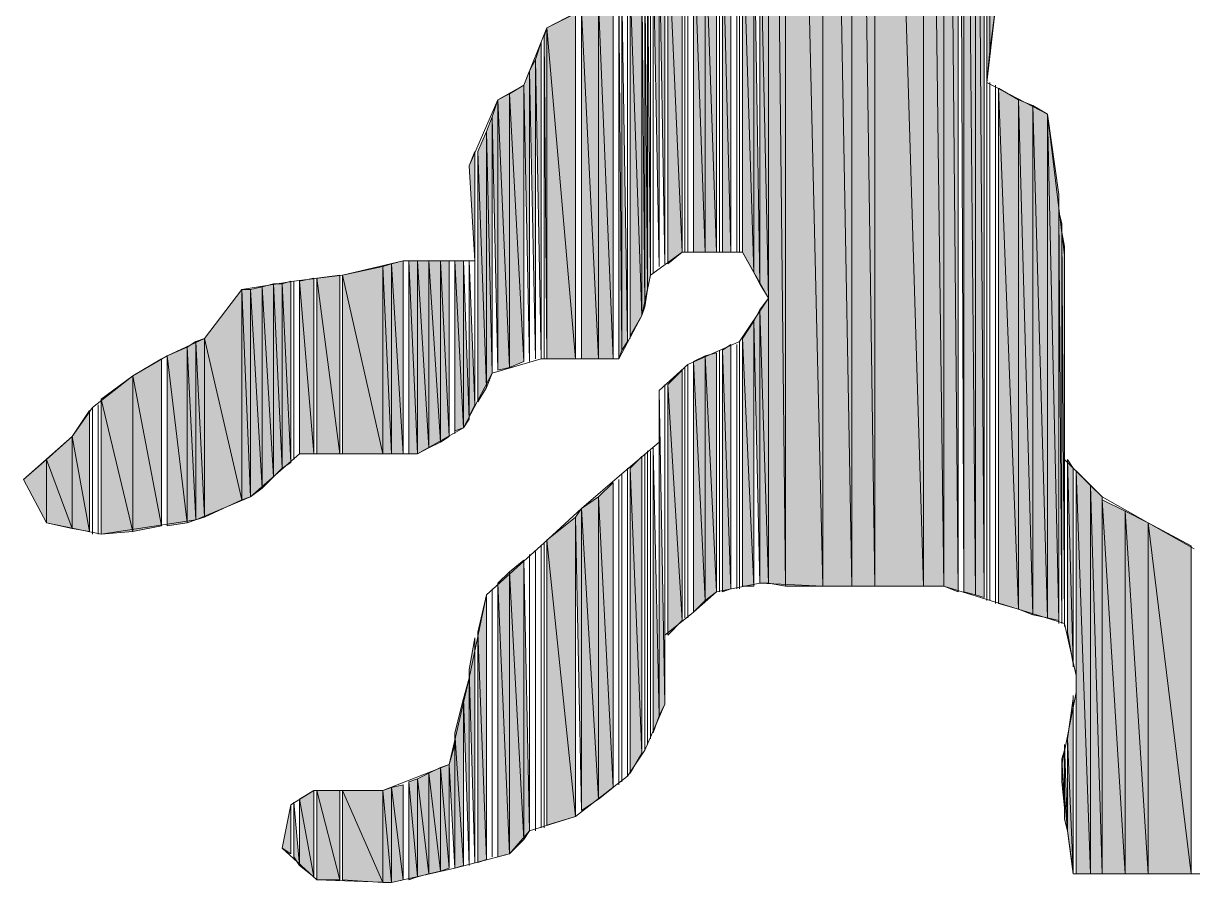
# Model space of a CAD drawing. Header units: millimetres. Extents: x -30643 to 86172, y -19411 to 63186.
# Drawn here: x 83008.6 to 83294.7, y 609 to 819 of the extents above; entities that cross this region are included whole.
import ezdxf

# ---------------------------------------------------------------- set-up
doc = ezdxf.new("R2010")
doc.units = ezdxf.units.MM

msp = doc.modelspace()

# ---------------------------------------------------------------- hatches: boundary and pattern name
h = msp.add_hatch(color=0)
h.dxf.hatch_style = 2
h.paths.add_polyline_path([(83204.24, 681.48), (83204.24, 1072.73), (83195.1, 1070.61)])
h = msp.add_hatch(color=0)
h.dxf.hatch_style = 2
h.paths.add_polyline_path([(83211.28, 681.48), (83211.28, 1073.43), (83204.24, 1072.73)])
h = msp.add_hatch(color=0)
h.dxf.hatch_style = 2
h.paths.add_polyline_path([(83204.24, 681.48), (83211.28, 681.48), (83204.24, 1072.73)])
h = msp.add_hatch(color=0)
h.dxf.hatch_style = 2
h.paths.add_polyline_path([(83211.28, 681.48), (83216.91, 681.48), (83211.28, 1073.43)])
h = msp.add_hatch(color=0)
h.dxf.hatch_style = 2
h.paths.add_polyline_path([(83216.91, 681.48), (83216.91, 1072.02), (83211.28, 1073.43)])
h = msp.add_hatch(color=0)
h.dxf.hatch_style = 2
h.paths.add_polyline_path([(83195.1, 681.48), (83195.1, 1070.61), (83190.87, 1069.21)])
h = msp.add_hatch(color=0)
h.dxf.hatch_style = 2
h.paths.add_polyline_path([(83195.1, 681.48), (83204.24, 681.48), (83195.1, 1070.61)])
h = msp.add_hatch(color=0)
h.dxf.hatch_style = 2
h.paths.add_polyline_path([(83216.91, 681.48), (83228.87, 681.48), (83216.91, 1072.02)])
h = msp.add_hatch(color=0)
h.dxf.hatch_style = 2
h.paths.add_polyline_path([(83228.87, 681.48), (83228.87, 1067.8), (83216.91, 1072.02)])
h = msp.add_hatch(color=0)
h.dxf.hatch_style = 2
h.paths.add_polyline_path([(83190.87, 682.18), (83195.1, 681.48), (83190.87, 1069.21)])
h = msp.add_hatch(color=0)
h.dxf.hatch_style = 2
h.paths.add_polyline_path([(83228.87, 681.48), (83233.8, 681.48), (83228.87, 1067.8)])
h = msp.add_hatch(color=0)
h.dxf.hatch_style = 2
h.paths.add_polyline_path([(83233.8, 681.48), (83233.8, 1062.87), (83228.87, 1067.8)])
h = msp.add_hatch(color=0)
h.dxf.hatch_style = 2
h.paths.add_polyline_path([(83233.8, 681.48), (83237.32, 680.07), (83233.8, 1062.17)])
h = msp.add_hatch(color=0)
h.dxf.hatch_style = 2
h.paths.add_polyline_path([(83237.32, 680.07), (83237.32, 1055.84), (83233.8, 1062.17)])
h = msp.add_hatch(color=0)
h.dxf.hatch_style = 2
h.paths.add_polyline_path([(83238.73, 680.07), (83238.73, 1008.69), (83237.32, 1034.73)])
h = msp.add_hatch(color=0)
h.dxf.hatch_style = 2
h.paths.add_polyline_path([(83238.73, 680.07), (83241.54, 679.37), (83238.73, 998.84)])
h = msp.add_hatch(color=0)
h.dxf.hatch_style = 2
h.paths.add_polyline_path([(83241.54, 679.37), (83241.54, 988.28), (83238.73, 998.84)])
h = msp.add_hatch(color=0)
h.dxf.hatch_style = 2
h.paths.add_polyline_path([(83241.54, 679.37), (83243.65, 678.67), (83241.54, 988.28)])
h = msp.add_hatch(color=0)
h.dxf.hatch_style = 2
h.paths.add_polyline_path([(83243.65, 678.67), (83243.65, 980.54), (83241.54, 988.28)])
h = msp.add_hatch(color=0)
h.dxf.hatch_style = 2
h.paths.add_polyline_path([(83244.35, 804.62), (83245.06, 812.36), (83244.35, 979.84)])
h = msp.add_hatch(color=0)
h.dxf.hatch_style = 2
h.paths.add_polyline_path([(83245.06, 812.36), (83246.47, 822.92), (83245.06, 906.66)])
h = msp.add_hatch(color=0)
h.dxf.hatch_style = 2
h.paths.add_polyline_path([(83190.87, 751.85), (83190.87, 850.36), (83188.76, 848.96)])
h = msp.add_hatch(color=0)
h.dxf.hatch_style = 2
h.paths.add_polyline_path([(83187.36, 758.18), (83187.36, 848.25), (83184.54, 846.14)])
h = msp.add_hatch(color=0)
h.dxf.hatch_style = 2
h.paths.add_polyline_path([(83187.36, 758.18), (83188.76, 755.37), (83187.36, 848.25)])
h = msp.add_hatch(color=0)
h.dxf.hatch_style = 2
h.paths.add_polyline_path([(83188.76, 755.37), (83190.87, 751.85), (83188.76, 848.96)])
h = msp.add_hatch(color=0)
h.dxf.hatch_style = 2
h.paths.add_polyline_path([(83181.73, 763.11), (83181.73, 844.73), (83179.62, 842.62)])
h = msp.add_hatch(color=0)
h.dxf.hatch_style = 2
h.paths.add_polyline_path([(83184.54, 763.11), (83187.36, 758.18), (83184.54, 846.14)])
h = msp.add_hatch(color=0)
h.dxf.hatch_style = 2
h.paths.add_polyline_path([(83165.54, 760.29), (83165.54, 842.62), (83164.14, 840.51)])
h = msp.add_hatch(color=0)
h.dxf.hatch_style = 2
h.paths.add_polyline_path([(83166.25, 760.29), (83169.76, 763.11), (83166.25, 842.62)])
h = msp.add_hatch(color=0)
h.dxf.hatch_style = 2
h.paths.add_polyline_path([(83169.76, 763.11), (83169.76, 842.62), (83166.25, 842.62)])
h = msp.add_hatch(color=0)
h.dxf.hatch_style = 2
h.paths.add_polyline_path([(83172.58, 763.11), (83175.39, 763.11), (83172.58, 842.62)])
h = msp.add_hatch(color=0)
h.dxf.hatch_style = 2
h.paths.add_polyline_path([(83175.39, 763.11), (83175.39, 842.62), (83172.58, 842.62)])
h = msp.add_hatch(color=0)
h.dxf.hatch_style = 2
h.paths.add_polyline_path([(83175.39, 763.11), (83178.21, 763.11), (83175.39, 842.62)])
h = msp.add_hatch(color=0)
h.dxf.hatch_style = 2
h.paths.add_polyline_path([(83178.21, 763.11), (83178.21, 842.62), (83175.39, 842.62)])
h = msp.add_hatch(color=0)
h.dxf.hatch_style = 2
h.paths.add_polyline_path([(83179.62, 763.11), (83181.73, 763.11), (83179.62, 842.62)])
h = msp.add_hatch(color=0)
h.dxf.hatch_style = 2
h.paths.add_polyline_path([(83164.14, 759.59), (83164.14, 840.51), (83162.73, 836.99)])
h = msp.add_hatch(color=0)
h.dxf.hatch_style = 2
h.paths.add_polyline_path([(83159.91, 747.63), (83159.91, 833.47), (83157.1, 828.55)])
h = msp.add_hatch(color=0)
h.dxf.hatch_style = 2
h.paths.add_polyline_path([(83159.91, 747.63), (83160.62, 749.74), (83159.91, 833.47)])
h = msp.add_hatch(color=0)
h.dxf.hatch_style = 2
h.paths.add_polyline_path([(83160.62, 749.74), (83161.32, 753.96), (83160.62, 834.18)])
h = msp.add_hatch(color=0)
h.dxf.hatch_style = 2
h.paths.add_polyline_path([(83161.32, 753.96), (83162.02, 757.48), (83161.32, 834.88)])
h = msp.add_hatch(color=0)
h.dxf.hatch_style = 2
h.paths.add_polyline_path([(83154.99, 739.18), (83156.39, 741.29), (83154.99, 827.14)])
h = msp.add_hatch(color=0)
h.dxf.hatch_style = 2
h.paths.add_polyline_path([(83157.1, 742.7), (83159.91, 747.63), (83157.1, 828.55)])
h = msp.add_hatch(color=0)
h.dxf.hatch_style = 2
h.paths.add_polyline_path([(83149.36, 737.07), (83149.36, 824.33), (83145.14, 822.22)])
h = msp.add_hatch(color=0)
h.dxf.hatch_style = 2
h.paths.add_polyline_path([(83152.88, 737.07), (83152.88, 826.44), (83149.36, 824.33)])
h = msp.add_hatch(color=0)
h.dxf.hatch_style = 2
h.paths.add_polyline_path([(83149.36, 737.07), (83152.88, 737.07), (83149.36, 824.33)])
h = msp.add_hatch(color=0)
h.dxf.hatch_style = 2
h.paths.add_polyline_path([(83154.28, 737.07), (83154.99, 739.18), (83154.28, 826.44)])
h = msp.add_hatch(color=0)
h.dxf.hatch_style = 2
h.paths.add_polyline_path([(83143.73, 737.07), (83143.73, 821.51), (83136.69, 817.99)])
h = msp.add_hatch(color=0)
h.dxf.hatch_style = 2
h.paths.add_polyline_path([(83145.14, 737.07), (83149.36, 737.07), (83145.14, 822.22)])
h = msp.add_hatch(color=0)
h.dxf.hatch_style = 2
h.paths.add_polyline_path([(83136.69, 737.07), (83136.69, 817.99), (83135.99, 815.88)])
h = msp.add_hatch(color=0)
h.dxf.hatch_style = 2
h.paths.add_polyline_path([(83136.69, 737.07), (83143.73, 737.07), (83136.69, 817.99)])
h = msp.add_hatch(color=0)
h.dxf.hatch_style = 2
h.paths.add_polyline_path([(83135.28, 737.07), (83135.28, 814.48), (83133.88, 810.25)])
h = msp.add_hatch(color=0)
h.dxf.hatch_style = 2
h.paths.add_polyline_path([(83133.88, 737.07), (83133.88, 810.25), (83132.47, 807.44)])
h = msp.add_hatch(color=0)
h.dxf.hatch_style = 2
h.paths.add_polyline_path([(83132.47, 736.37), (83132.47, 807.44), (83131.06, 803.92)])
h = msp.add_hatch(color=0)
h.dxf.hatch_style = 2
h.paths.add_polyline_path([(83131.06, 736.37), (83131.06, 803.92), (83127.54, 801.81)])
h = msp.add_hatch(color=0)
h.dxf.hatch_style = 2
h.paths.add_polyline_path([(83127.54, 734.96), (83127.54, 801.81), (83124.73, 800.4)])
h = msp.add_hatch(color=0)
h.dxf.hatch_style = 2
h.paths.add_polyline_path([(83127.54, 734.96), (83131.06, 736.37), (83127.54, 801.81)])
h = msp.add_hatch(color=0)
h.dxf.hatch_style = 2
h.paths.add_polyline_path([(83247.17, 677.26), (83252.1, 675.85), (83247.17, 803.22)])
h = msp.add_hatch(color=0)
h.dxf.hatch_style = 2
h.paths.add_polyline_path([(83252.1, 675.85), (83252.1, 800.4), (83247.17, 803.22)])
h = msp.add_hatch(color=0)
h.dxf.hatch_style = 2
h.paths.add_polyline_path([(83124.73, 734.26), (83124.73, 800.4), (83123.32, 796.18)])
h = msp.add_hatch(color=0)
h.dxf.hatch_style = 2
h.paths.add_polyline_path([(83124.73, 734.26), (83127.54, 734.96), (83124.73, 800.4)])
h = msp.add_hatch(color=0)
h.dxf.hatch_style = 2
h.paths.add_polyline_path([(83252.1, 675.85), (83255.61, 674.44), (83252.1, 800.4)])
h = msp.add_hatch(color=0)
h.dxf.hatch_style = 2
h.paths.add_polyline_path([(83255.61, 674.44), (83255.61, 798.99), (83252.1, 800.4)])
h = msp.add_hatch(color=0)
h.dxf.hatch_style = 2
h.paths.add_polyline_path([(83255.61, 674.44), (83259.13, 673.74), (83255.61, 798.99)])
h = msp.add_hatch(color=0)
h.dxf.hatch_style = 2
h.paths.add_polyline_path([(83259.13, 673.74), (83259.13, 796.88), (83255.61, 798.99)])
h = msp.add_hatch(color=0)
h.dxf.hatch_style = 2
h.paths.add_polyline_path([(83123.32, 733.55), (83123.32, 796.18), (83121.91, 792.66)])
h = msp.add_hatch(color=0)
h.dxf.hatch_style = 2
h.paths.add_polyline_path([(83259.13, 673.74), (83261.95, 673.04), (83259.13, 796.88)])
h = msp.add_hatch(color=0)
h.dxf.hatch_style = 2
h.paths.add_polyline_path([(83261.95, 673.04), (83261.95, 777.18), (83259.13, 796.88)])
h = msp.add_hatch(color=0)
h.dxf.hatch_style = 2
h.paths.add_polyline_path([(83121.91, 730.03), (83121.91, 792.66), (83119.8, 787.74)])
h = msp.add_hatch(color=0)
h.dxf.hatch_style = 2
h.paths.add_polyline_path([(83121.91, 730.03), (83123.32, 733.55), (83121.91, 792.66)])
h = msp.add_hatch(color=0)
h.dxf.hatch_style = 2
h.paths.add_polyline_path([(83119.1, 761), (83119.1, 787.74), (83117.69, 784.22)])
h = msp.add_hatch(color=0)
h.dxf.hatch_style = 2
h.paths.add_polyline_path([(83119.8, 726.52), (83121.91, 730.03), (83119.8, 787.74)])
h = msp.add_hatch(color=0)
h.dxf.hatch_style = 2
h.paths.add_polyline_path([(83261.95, 672.33), (83261.95, 772.96), (83261.95, 777.18)])
h = msp.add_hatch(color=0)
h.dxf.hatch_style = 2
h.paths.add_polyline_path([(83262.65, 672.33), (83262.65, 770.14), (83261.95, 772.96)])
h = msp.add_hatch(color=0)
h.dxf.hatch_style = 2
h.paths.add_polyline_path([(83262.65, 672.33), (83262.65, 768.03), (83262.65, 770.14)])
h = msp.add_hatch(color=0)
h.dxf.hatch_style = 2
h.paths.add_polyline_path([(83263.35, 672.33), (83263.35, 764.51), (83262.65, 768.03)])
h = msp.add_hatch(color=0)
h.dxf.hatch_style = 2
h.paths.add_polyline_path([(83263.35, 671.63), (83263.35, 762.4), (83263.35, 764.51)])
h = msp.add_hatch(color=0)
h.dxf.hatch_style = 2
h.paths.add_polyline_path([(83101.51, 713.85), (83101.51, 761), (83098.69, 760.29)])
h = msp.add_hatch(color=0)
h.dxf.hatch_style = 2
h.paths.add_polyline_path([(83102.92, 713.85), (83105.03, 713.85), (83102.92, 761)])
h = msp.add_hatch(color=0)
h.dxf.hatch_style = 2
h.paths.add_polyline_path([(83105.03, 713.85), (83105.03, 761), (83102.92, 761)])
h = msp.add_hatch(color=0)
h.dxf.hatch_style = 2
h.paths.add_polyline_path([(83105.03, 713.85), (83107.84, 715.26), (83105.03, 761)])
h = msp.add_hatch(color=0)
h.dxf.hatch_style = 2
h.paths.add_polyline_path([(83107.84, 715.26), (83107.84, 761), (83105.03, 761)])
h = msp.add_hatch(color=0)
h.dxf.hatch_style = 2
h.paths.add_polyline_path([(83107.84, 715.26), (83110.66, 716.66), (83107.84, 761)])
h = msp.add_hatch(color=0)
h.dxf.hatch_style = 2
h.paths.add_polyline_path([(83110.66, 716.66), (83110.66, 761), (83107.84, 761)])
h = msp.add_hatch(color=0)
h.dxf.hatch_style = 2
h.paths.add_polyline_path([(83110.66, 716.66), (83112.77, 718.07), (83110.66, 761)])
h = msp.add_hatch(color=0)
h.dxf.hatch_style = 2
h.paths.add_polyline_path([(83112.77, 718.07), (83112.77, 761), (83110.66, 761)])
h = msp.add_hatch(color=0)
h.dxf.hatch_style = 2
h.paths.add_polyline_path([(83114.17, 719.48), (83116.28, 720.18), (83114.17, 761)])
h = msp.add_hatch(color=0)
h.dxf.hatch_style = 2
h.paths.add_polyline_path([(83116.28, 720.18), (83116.28, 761), (83114.17, 761)])
h = msp.add_hatch(color=0)
h.dxf.hatch_style = 2
h.paths.add_polyline_path([(83116.28, 720.18), (83117.69, 722.29), (83116.28, 761)])
h = msp.add_hatch(color=0)
h.dxf.hatch_style = 2
h.paths.add_polyline_path([(83117.69, 723), (83119.1, 725.81), (83117.69, 761)])
h = msp.add_hatch(color=0)
h.dxf.hatch_style = 2
h.paths.add_polyline_path([(83096.58, 713.85), (83096.58, 759.59), (83086.73, 757.48)])
h = msp.add_hatch(color=0)
h.dxf.hatch_style = 2
h.paths.add_polyline_path([(83098.69, 713.85), (83098.69, 760.29), (83096.58, 759.59)])
h = msp.add_hatch(color=0)
h.dxf.hatch_style = 2
h.paths.add_polyline_path([(83096.58, 713.85), (83098.69, 713.85), (83096.58, 759.59)])
h = msp.add_hatch(color=0)
h.dxf.hatch_style = 2
h.paths.add_polyline_path([(83098.69, 713.85), (83101.51, 713.85), (83098.69, 760.29)])
h = msp.add_hatch(color=0)
h.dxf.hatch_style = 2
h.paths.add_polyline_path([(83069.84, 708.22), (83069.84, 755.37), (83067.03, 754.66)])
h = msp.add_hatch(color=0)
h.dxf.hatch_style = 2
h.paths.add_polyline_path([(83069.84, 708.22), (83071.95, 710.33), (83069.84, 755.37)])
h = msp.add_hatch(color=0)
h.dxf.hatch_style = 2
h.paths.add_polyline_path([(83071.95, 710.33), (83071.95, 755.37), (83069.84, 755.37)])
h = msp.add_hatch(color=0)
h.dxf.hatch_style = 2
h.paths.add_polyline_path([(83074.06, 711.74), (83074.06, 756.07), (83071.95, 755.37)])
h = msp.add_hatch(color=0)
h.dxf.hatch_style = 2
h.paths.add_polyline_path([(83071.95, 710.33), (83074.06, 711.74), (83071.95, 755.37)])
h = msp.add_hatch(color=0)
h.dxf.hatch_style = 2
h.paths.add_polyline_path([(83079.69, 713.85), (83079.69, 756.77), (83076.18, 756.07)])
h = msp.add_hatch(color=0)
h.dxf.hatch_style = 2
h.paths.add_polyline_path([(83076.18, 713.85), (83079.69, 713.85), (83076.18, 756.07)])
h = msp.add_hatch(color=0)
h.dxf.hatch_style = 2
h.paths.add_polyline_path([(83086.03, 713.85), (83086.03, 757.48), (83080.4, 756.77)])
h = msp.add_hatch(color=0)
h.dxf.hatch_style = 2
h.paths.add_polyline_path([(83080.4, 713.85), (83086.03, 713.85), (83080.4, 756.77)])
h = msp.add_hatch(color=0)
h.dxf.hatch_style = 2
h.paths.add_polyline_path([(83086.73, 713.85), (83096.58, 713.85), (83086.73, 757.48)])
h = msp.add_hatch(color=0)
h.dxf.hatch_style = 2
h.paths.add_polyline_path([(83062.1, 702.59), (83062.1, 753.96), (83052.95, 742)])
h = msp.add_hatch(color=0)
h.dxf.hatch_style = 2
h.paths.add_polyline_path([(83062.1, 702.59), (83064.21, 703.29), (83062.1, 753.96)])
h = msp.add_hatch(color=0)
h.dxf.hatch_style = 2
h.paths.add_polyline_path([(83064.21, 703.29), (83064.21, 753.96), (83062.1, 753.96)])
h = msp.add_hatch(color=0)
h.dxf.hatch_style = 2
h.paths.add_polyline_path([(83067.03, 705.4), (83067.03, 754.66), (83064.21, 753.96)])
h = msp.add_hatch(color=0)
h.dxf.hatch_style = 2
h.paths.add_polyline_path([(83064.21, 703.29), (83067.03, 705.4), (83064.21, 753.96)])
h = msp.add_hatch(color=0)
h.dxf.hatch_style = 2
h.paths.add_polyline_path([(83067.03, 705.4), (83069.84, 708.22), (83067.03, 754.66)])
h = msp.add_hatch(color=0)
h.dxf.hatch_style = 2
h.paths.add_polyline_path([(83190.87, 682.18), (83190.87, 751.85), (83188.76, 749.03)])
h = msp.add_hatch(color=0)
h.dxf.hatch_style = 2
h.paths.add_polyline_path([(83188.76, 682.18), (83188.76, 749.03), (83187.36, 746.22)])
h = msp.add_hatch(color=0)
h.dxf.hatch_style = 2
h.paths.add_polyline_path([(83188.76, 682.18), (83190.87, 682.18), (83188.76, 749.03)])
h = msp.add_hatch(color=0)
h.dxf.hatch_style = 2
h.paths.add_polyline_path([(83187.36, 681.48), (83187.36, 746.22), (83184.54, 742)])
h = msp.add_hatch(color=0)
h.dxf.hatch_style = 2
h.paths.add_polyline_path([(83050.84, 697.66), (83050.84, 741.29), (83048.73, 739.88)])
h = msp.add_hatch(color=0)
h.dxf.hatch_style = 2
h.paths.add_polyline_path([(83052.95, 698.37), (83052.95, 742), (83050.84, 741.29)])
h = msp.add_hatch(color=0)
h.dxf.hatch_style = 2
h.paths.add_polyline_path([(83050.84, 697.66), (83052.95, 698.37), (83050.84, 741.29)])
h = msp.add_hatch(color=0)
h.dxf.hatch_style = 2
h.paths.add_polyline_path([(83052.95, 698.37), (83062.1, 702.59), (83052.95, 742)])
h = msp.add_hatch(color=0)
h.dxf.hatch_style = 2
h.paths.add_polyline_path([(83184.54, 681.48), (83187.36, 681.48), (83184.54, 742)])
h = msp.add_hatch(color=0)
h.dxf.hatch_style = 2
h.paths.add_polyline_path([(83048.73, 696.96), (83048.73, 739.88), (83043.81, 737.77)])
h = msp.add_hatch(color=0)
h.dxf.hatch_style = 2
h.paths.add_polyline_path([(83048.73, 696.96), (83050.84, 697.66), (83048.73, 739.88)])
h = msp.add_hatch(color=0)
h.dxf.hatch_style = 2
h.paths.add_polyline_path([(83178.21, 680.07), (83178.21, 738.48), (83175.39, 737.77)])
h = msp.add_hatch(color=0)
h.dxf.hatch_style = 2
h.paths.add_polyline_path([(83181.73, 680.78), (83181.73, 740.59), (83179.62, 739.18)])
h = msp.add_hatch(color=0)
h.dxf.hatch_style = 2
h.paths.add_polyline_path([(83179.62, 680.07), (83181.73, 680.78), (83179.62, 739.18)])
h = msp.add_hatch(color=0)
h.dxf.hatch_style = 2
h.paths.add_polyline_path([(83042.4, 696.26), (83042.4, 737.07), (83035.36, 732.85)])
h = msp.add_hatch(color=0)
h.dxf.hatch_style = 2
h.paths.add_polyline_path([(83043.81, 696.26), (83048.73, 696.96), (83043.81, 737.77)])
h = msp.add_hatch(color=0)
h.dxf.hatch_style = 2
h.paths.add_polyline_path([(83175.39, 677.96), (83175.39, 737.77), (83172.58, 736.37)])
h = msp.add_hatch(color=0)
h.dxf.hatch_style = 2
h.paths.add_polyline_path([(83172.58, 675.15), (83175.39, 677.96), (83172.58, 736.37)])
h = msp.add_hatch(color=0)
h.dxf.hatch_style = 2
h.paths.add_polyline_path([(83175.39, 677.96), (83178.21, 680.07), (83175.39, 737.77)])
h = msp.add_hatch(color=0)
h.dxf.hatch_style = 2
h.paths.add_polyline_path([(83035.36, 694.85), (83035.36, 732.85), (83027.62, 727.22)])
h = msp.add_hatch(color=0)
h.dxf.hatch_style = 2
h.paths.add_polyline_path([(83035.36, 694.85), (83042.4, 696.26), (83035.36, 732.85)])
h = msp.add_hatch(color=0)
h.dxf.hatch_style = 2
h.paths.add_polyline_path([(83169.76, 673.04), (83169.76, 734.26), (83166.25, 730.74)])
h = msp.add_hatch(color=0)
h.dxf.hatch_style = 2
h.paths.add_polyline_path([(83166.25, 669.52), (83169.76, 673.04), (83166.25, 730.74)])
h = msp.add_hatch(color=0)
h.dxf.hatch_style = 2
h.paths.add_polyline_path([(83027.62, 694.15), (83035.36, 694.85), (83027.62, 727.22)])
h = msp.add_hatch(color=0)
h.dxf.hatch_style = 2
h.paths.add_polyline_path([(83164.14, 649.81), (83165.54, 652.63), (83164.14, 729.33)])
h = msp.add_hatch(color=0)
h.dxf.hatch_style = 2
h.paths.add_polyline_path([(83024.81, 694.85), (83024.81, 724.4), (83020.58, 718.07)])
h = msp.add_hatch(color=0)
h.dxf.hatch_style = 2
h.paths.add_polyline_path([(83020.58, 695.55), (83020.58, 718.07), (83014.25, 712.44)])
h = msp.add_hatch(color=0)
h.dxf.hatch_style = 2
h.paths.add_polyline_path([(83020.58, 695.55), (83024.81, 694.85), (83020.58, 718.07)])
h = msp.add_hatch(color=0)
h.dxf.hatch_style = 2
h.paths.add_polyline_path([(83162.73, 645.59), (83164.14, 649.81), (83162.73, 715.26)])
h = msp.add_hatch(color=0)
h.dxf.hatch_style = 2
h.paths.add_polyline_path([(83014.25, 696.96), (83014.25, 712.44), (83008.62, 707.52)])
h = msp.add_hatch(color=0)
h.dxf.hatch_style = 2
h.paths.add_polyline_path([(83014.25, 696.96), (83020.58, 695.55), (83014.25, 712.44)])
h = msp.add_hatch(color=0)
h.dxf.hatch_style = 2
h.paths.add_polyline_path([(83159.91, 640.67), (83159.91, 713.15), (83157.1, 710.33)])
h = msp.add_hatch(color=0)
h.dxf.hatch_style = 2
h.paths.add_polyline_path([(83264.06, 670.22), (83265.46, 662.48), (83264.06, 712.44)])
h = msp.add_hatch(color=0)
h.dxf.hatch_style = 2
h.paths.add_polyline_path([(83265.46, 662.48), (83265.46, 710.33), (83264.06, 712.44)])
h = msp.add_hatch(color=0)
h.dxf.hatch_style = 2
h.paths.add_polyline_path([(83157.1, 635.74), (83159.91, 640.67), (83157.1, 710.33)])
h = msp.add_hatch(color=0)
h.dxf.hatch_style = 2
h.paths.add_polyline_path([(83266.17, 661.78), (83266.17, 659.67), (83266.17, 709.63)])
h = msp.add_hatch(color=0)
h.dxf.hatch_style = 2
h.paths.add_polyline_path([(83266.17, 611.11), (83269.69, 611.11), (83266.17, 709.63)])
h = msp.add_hatch(color=0)
h.dxf.hatch_style = 2
h.paths.add_polyline_path([(83269.69, 611.11), (83269.69, 706.11), (83266.17, 709.63)])
h = msp.add_hatch(color=0)
h.dxf.hatch_style = 2
h.paths.add_polyline_path([(83152.88, 632.22), (83152.88, 706.81), (83149.36, 703.29)])
h = msp.add_hatch(color=0)
h.dxf.hatch_style = 2
h.paths.add_polyline_path([(83269.69, 611.11), (83272.5, 611.11), (83269.69, 706.11)])
h = msp.add_hatch(color=0)
h.dxf.hatch_style = 2
h.paths.add_polyline_path([(83272.5, 611.11), (83272.5, 703.29), (83269.69, 706.11)])
h = msp.add_hatch(color=0)
h.dxf.hatch_style = 2
h.paths.add_polyline_path([(83149.36, 629.41), (83149.36, 703.29), (83145.14, 700.48)])
h = msp.add_hatch(color=0)
h.dxf.hatch_style = 2
h.paths.add_polyline_path([(83149.36, 629.41), (83152.88, 632.22), (83149.36, 703.29)])
h = msp.add_hatch(color=0)
h.dxf.hatch_style = 2
h.paths.add_polyline_path([(83272.5, 611.11), (83278.13, 611.11), (83272.5, 702.59)])
h = msp.add_hatch(color=0)
h.dxf.hatch_style = 2
h.paths.add_polyline_path([(83278.13, 611.11), (83278.13, 699.78), (83272.5, 702.59)])
h = msp.add_hatch(color=0)
h.dxf.hatch_style = 2
h.paths.add_polyline_path([(83143.73, 625.19), (83143.73, 698.37), (83136.69, 692.74)])
h = msp.add_hatch(color=0)
h.dxf.hatch_style = 2
h.paths.add_polyline_path([(83145.14, 626.59), (83145.14, 700.48), (83143.73, 698.37)])
h = msp.add_hatch(color=0)
h.dxf.hatch_style = 2
h.paths.add_polyline_path([(83145.14, 626.59), (83149.36, 629.41), (83145.14, 700.48)])
h = msp.add_hatch(color=0)
h.dxf.hatch_style = 2
h.paths.add_polyline_path([(83278.13, 611.11), (83283.76, 611.11), (83278.13, 699.78)])
h = msp.add_hatch(color=0)
h.dxf.hatch_style = 2
h.paths.add_polyline_path([(83283.76, 611.11), (83283.76, 696.96), (83278.13, 699.78)])
h = msp.add_hatch(color=0)
h.dxf.hatch_style = 2
h.paths.add_polyline_path([(83283.76, 611.11), (83294.32, 611.11), (83283.76, 696.96)])
h = msp.add_hatch(color=0)
h.dxf.hatch_style = 2
h.paths.add_polyline_path([(83294.32, 611.11), (83294.32, 691.33), (83283.76, 696.96)])
h = msp.add_hatch(color=0)
h.dxf.hatch_style = 2
h.paths.add_polyline_path([(83136.69, 623.07), (83143.73, 625.19), (83136.69, 692.74)])
h = msp.add_hatch(color=0)
h.dxf.hatch_style = 2
h.paths.add_polyline_path([(83131.06, 619.56), (83131.06, 687.81), (83127.54, 685)])
h = msp.add_hatch(color=0)
h.dxf.hatch_style = 2
h.paths.add_polyline_path([(83131.06, 619.56), (83132.47, 621.67), (83131.06, 687.81)])
h = msp.add_hatch(color=0)
h.dxf.hatch_style = 2
h.paths.add_polyline_path([(83127.54, 616.04), (83127.54, 685), (83124.73, 682.18)])
h = msp.add_hatch(color=0)
h.dxf.hatch_style = 2
h.paths.add_polyline_path([(83127.54, 616.04), (83131.06, 619.56), (83127.54, 685)])
h = msp.add_hatch(color=0)
h.dxf.hatch_style = 2
h.paths.add_polyline_path([(83124.73, 615.33), (83127.54, 616.04), (83124.73, 682.18)])
h = msp.add_hatch(color=0)
h.dxf.hatch_style = 2
h.paths.add_polyline_path([(83121.91, 614.63), (83121.91, 679.37), (83119.8, 670.22)])
h = msp.add_hatch(color=0)
h.dxf.hatch_style = 2
h.paths.add_polyline_path([(83119.8, 613.93), (83121.91, 614.63), (83119.8, 670.22)])
h = msp.add_hatch(color=0)
h.dxf.hatch_style = 2
h.paths.add_polyline_path([(83119.1, 613.93), (83119.1, 668.81), (83117.69, 661.07)])
h = msp.add_hatch(color=0)
h.dxf.hatch_style = 2
h.paths.add_polyline_path([(83117.69, 613.93), (83117.69, 661.07), (83117.69, 658.96)])
h = msp.add_hatch(color=0)
h.dxf.hatch_style = 2
h.paths.add_polyline_path([(83117.69, 613.22), (83117.69, 658.96), (83116.28, 654.04)])
h = msp.add_hatch(color=0)
h.dxf.hatch_style = 2
h.paths.add_polyline_path([(83266.17, 611.11), (83266.17, 659.67), (83266.17, 655.44)])
h = msp.add_hatch(color=0)
h.dxf.hatch_style = 2
h.paths.add_polyline_path([(83116.28, 613.22), (83116.28, 654.04), (83114.17, 645.59)])
h = msp.add_hatch(color=0)
h.dxf.hatch_style = 2
h.paths.add_polyline_path([(83265.46, 611.82), (83265.46, 654.04), (83264.06, 644.18)])
h = msp.add_hatch(color=0)
h.dxf.hatch_style = 2
h.paths.add_polyline_path([(83114.17, 612.52), (83114.17, 645.59), (83114.17, 642.78)])
h = msp.add_hatch(color=0)
h.dxf.hatch_style = 2
h.paths.add_polyline_path([(83114.17, 612.52), (83116.28, 613.22), (83114.17, 645.59)])
h = msp.add_hatch(color=0)
h.dxf.hatch_style = 2
h.paths.add_polyline_path([(83264.06, 621.67), (83265.46, 611.82), (83264.06, 644.18)])
h = msp.add_hatch(color=0)
h.dxf.hatch_style = 2
h.paths.add_polyline_path([(83114.17, 612.52), (83114.17, 642.78), (83112.77, 637.85)])
h = msp.add_hatch(color=0)
h.dxf.hatch_style = 2
h.paths.add_polyline_path([(83263.35, 627.3), (83263.35, 641.37), (83262.65, 639.26)])
h = msp.add_hatch(color=0)
h.dxf.hatch_style = 2
h.paths.add_polyline_path([(83263.35, 624.48), (83264.06, 621.67), (83263.35, 642.78)])
h = msp.add_hatch(color=0)
h.dxf.hatch_style = 2
h.paths.add_polyline_path([(83263.35, 627.3), (83263.35, 624.48), (83263.35, 641.37)])
h = msp.add_hatch(color=0)
h.dxf.hatch_style = 2
h.paths.add_polyline_path([(83262.65, 633.63), (83263.35, 627.3), (83262.65, 639.26)])
h = msp.add_hatch(color=0)
h.dxf.hatch_style = 2
h.paths.add_polyline_path([(83107.84, 611.11), (83107.84, 635.74), (83105.03, 634.33)])
h = msp.add_hatch(color=0)
h.dxf.hatch_style = 2
h.paths.add_polyline_path([(83110.66, 611.82), (83110.66, 637.15), (83107.84, 635.74)])
h = msp.add_hatch(color=0)
h.dxf.hatch_style = 2
h.paths.add_polyline_path([(83107.84, 611.11), (83110.66, 611.82), (83107.84, 635.74)])
h = msp.add_hatch(color=0)
h.dxf.hatch_style = 2
h.paths.add_polyline_path([(83112.77, 612.52), (83112.77, 637.85), (83110.66, 637.15)])
h = msp.add_hatch(color=0)
h.dxf.hatch_style = 2
h.paths.add_polyline_path([(83110.66, 611.82), (83112.77, 612.52), (83110.66, 637.15)])
h = msp.add_hatch(color=0)
h.dxf.hatch_style = 2
h.paths.add_polyline_path([(83098.69, 609), (83098.69, 632.22), (83096.58, 631.52)])
h = msp.add_hatch(color=0)
h.dxf.hatch_style = 2
h.paths.add_polyline_path([(83101.51, 609.7), (83101.51, 632.93), (83098.69, 632.22)])
h = msp.add_hatch(color=0)
h.dxf.hatch_style = 2
h.paths.add_polyline_path([(83098.69, 609), (83101.51, 609.7), (83098.69, 632.22)])
h = msp.add_hatch(color=0)
h.dxf.hatch_style = 2
h.paths.add_polyline_path([(83105.03, 610.41), (83105.03, 634.33), (83102.92, 633.63)])
h = msp.add_hatch(color=0)
h.dxf.hatch_style = 2
h.paths.add_polyline_path([(83102.92, 609.7), (83105.03, 610.41), (83102.92, 633.63)])
h = msp.add_hatch(color=0)
h.dxf.hatch_style = 2
h.paths.add_polyline_path([(83105.03, 610.41), (83107.84, 611.11), (83105.03, 634.33)])
h = msp.add_hatch(color=0)
h.dxf.hatch_style = 2
h.paths.add_polyline_path([(83079.69, 610.41), (83079.69, 631.52), (83076.18, 629.41)])
h = msp.add_hatch(color=0)
h.dxf.hatch_style = 2
h.paths.add_polyline_path([(83076.18, 613.22), (83079.69, 610.41), (83076.18, 629.41)])
h = msp.add_hatch(color=0)
h.dxf.hatch_style = 2
h.paths.add_polyline_path([(83080.4, 609.7), (83086.03, 609.7), (83080.4, 631.52)])
h = msp.add_hatch(color=0)
h.dxf.hatch_style = 2
h.paths.add_polyline_path([(83086.03, 609.7), (83086.03, 631.52), (83080.4, 631.52)])
h = msp.add_hatch(color=0)
h.dxf.hatch_style = 2
h.paths.add_polyline_path([(83086.73, 609.7), (83096.58, 609), (83086.73, 631.52)])
h = msp.add_hatch(color=0)
h.dxf.hatch_style = 2
h.paths.add_polyline_path([(83096.58, 609), (83096.58, 631.52), (83086.73, 631.52)])
h = msp.add_hatch(color=0)
h.dxf.hatch_style = 2
h.paths.add_polyline_path([(83096.58, 609), (83098.69, 609), (83096.58, 631.52)])
h = msp.add_hatch(color=0)
h.dxf.hatch_style = 2
h.paths.add_polyline_path([(83074.06, 616.04), (83074.06, 628), (83071.95, 617.44)])
h = msp.add_hatch(color=0)
h.dxf.hatch_style = 2
h.paths.add_polyline_path([(83074.77, 615.33), (83076.18, 613.22), (83074.77, 628.7)])

# ---------------------------------------------------------------- linework, layer by layer
at = {"color": 0, "lineweight": 0}
for points in [[(83204.24, 681.48), (83204.24, 1072.73), (83195.1, 1070.61)], [(83211.28, 681.48), (83211.28, 1073.43), (83204.24, 1072.73)], [(83204.24, 681.48), (83211.28, 681.48), (83204.24, 1072.73)], [(83211.28, 681.48), (83216.91, 681.48), (83211.28, 1073.43)], [(83216.91, 681.48), (83216.91, 1072.02), (83211.28, 1073.43)], [(83195.1, 681.48), (83195.1, 1070.61), (83190.87, 1069.21)], [(83195.1, 681.48), (83204.24, 681.48), (83195.1, 1070.61)], [(83216.91, 681.48), (83228.87, 681.48), (83216.91, 1072.02)], [(83228.87, 681.48), (83228.87, 1067.8), (83216.91, 1072.02)], [(83190.87, 682.18), (83195.1, 681.48), (83190.87, 1069.21)], [(83228.87, 681.48), (83233.8, 681.48), (83228.87, 1067.8)], [(83233.8, 681.48), (83233.8, 1062.87), (83228.87, 1067.8)], [(83233.8, 681.48), (83233.8, 1062.87)], [(83233.8, 681.48), (83233.8, 1062.17)], [(83233.8, 681.48), (83237.32, 680.07), (83233.8, 1062.17)], [(83237.32, 680.07), (83237.32, 1055.84), (83233.8, 1062.17)], [(83237.32, 680.07), (83237.32, 1034.73)], [(83238.73, 680.07), (83238.73, 1008.69), (83237.32, 1034.73)], [(83238.73, 680.07), (83241.54, 679.37), (83238.73, 998.84)], [(83241.54, 679.37), (83241.54, 988.28), (83238.73, 998.84)], [(83241.54, 679.37), (83243.65, 678.67), (83241.54, 988.28)], [(83243.65, 678.67), (83243.65, 980.54), (83241.54, 988.28)], [(83243.65, 678.67), (83243.65, 980.54)], [(83244.35, 677.96), (83244.35, 979.84)], [(83244.35, 804.62), (83245.06, 812.36), (83244.35, 979.84)], [(83245.06, 812.36), (83245.06, 979.84)], [(83245.06, 812.36), (83246.47, 822.92), (83245.06, 906.66)], [(83190.87, 751.85), (83190.87, 850.36), (83188.76, 848.96)], [(83190.87, 682.18), (83190.87, 850.36)], [(83190.87, 682.18), (83190.87, 850.36)], [(83187.36, 758.18), (83187.36, 848.25), (83184.54, 846.14)], [(83187.36, 758.18), (83188.76, 755.37), (83187.36, 848.25)], [(83188.76, 755.37), (83188.76, 848.96)], [(83188.76, 755.37), (83190.87, 751.85), (83188.76, 848.96)], [(83181.73, 763.11), (83181.73, 844.73), (83179.62, 842.62)], [(83181.73, 763.11), (83181.73, 844.73)], [(83183.13, 763.11), (83183.13, 844.73)], [(83183.13, 763.11), (83183.13, 844.73)], [(83183.84, 763.11), (83183.84, 845.44)], [(83183.84, 763.11), (83183.84, 845.44)], [(83183.84, 763.11), (83183.84, 845.44)], [(83183.84, 763.11), (83183.84, 845.44)], [(83184.54, 763.11), (83184.54, 846.14)], [(83184.54, 763.11), (83187.36, 758.18), (83184.54, 846.14)], [(83165.54, 760.29), (83165.54, 842.62), (83164.14, 840.51)], [(83165.54, 760.29), (83165.54, 842.62)], [(83165.54, 760.29), (83165.54, 842.62)], [(83165.54, 760.29), (83165.54, 842.62)], [(83166.25, 760.29), (83166.25, 842.62)], [(83166.25, 760.29), (83169.76, 763.11), (83166.25, 842.62)], [(83169.76, 763.11), (83169.76, 842.62), (83166.25, 842.62)], [(83169.76, 763.11), (83169.76, 842.62)], [(83170.47, 763.11), (83170.47, 842.62)], [(83170.47, 763.11), (83170.47, 842.62)], [(83171.17, 763.11), (83171.17, 842.62)], [(83171.17, 763.11), (83171.17, 842.62)], [(83172.58, 763.11), (83172.58, 842.62)], [(83172.58, 763.11), (83175.39, 763.11), (83172.58, 842.62)], [(83175.39, 763.11), (83175.39, 842.62), (83172.58, 842.62)], [(83175.39, 763.11), (83178.21, 763.11), (83175.39, 842.62)], [(83178.21, 763.11), (83178.21, 842.62), (83175.39, 842.62)], [(83178.21, 763.11), (83178.21, 842.62)], [(83178.91, 763.11), (83178.91, 842.62)], [(83178.91, 763.11), (83178.91, 842.62)], [(83179.62, 763.11), (83179.62, 842.62)], [(83179.62, 763.11), (83181.73, 763.11), (83179.62, 842.62)], [(83164.14, 759.59), (83164.14, 840.51), (83162.73, 836.99)], [(83164.14, 759.59), (83164.14, 840.51)], [(83162.02, 757.48), (83162.02, 836.29)], [(83162.02, 757.48), (83162.02, 836.29)], [(83162.73, 758.18), (83162.73, 836.99)], [(83162.73, 758.18), (83162.73, 836.99)], [(83159.91, 747.63), (83159.91, 833.47), (83157.1, 828.55)], [(83159.91, 747.63), (83160.62, 749.74), (83159.91, 833.47)], [(83160.62, 749.74), (83160.62, 834.18)], [(83160.62, 749.74), (83161.32, 753.96), (83160.62, 834.18)], [(83161.32, 753.96), (83161.32, 834.88)], [(83161.32, 753.96), (83162.02, 757.48), (83161.32, 834.88)], [(83154.99, 739.18), (83154.99, 827.14)], [(83154.99, 739.18), (83154.99, 827.14)], [(83154.99, 739.18), (83154.99, 827.14)], [(83154.99, 739.18), (83156.39, 741.29), (83154.99, 827.14)], [(83156.39, 741.29), (83156.39, 827.84)], [(83156.39, 741.29), (83156.39, 827.84)], [(83157.1, 742.7), (83157.1, 828.55)], [(83157.1, 742.7), (83159.91, 747.63), (83157.1, 828.55)], [(83157.1, 742), (83157.1, 827.84)], [(83157.1, 742), (83157.1, 827.84)], [(83149.36, 737.07), (83149.36, 824.33), (83145.14, 822.22)], [(83152.88, 737.07), (83152.88, 826.44), (83149.36, 824.33)], [(83149.36, 737.07), (83152.88, 737.07), (83149.36, 824.33)], [(83152.88, 737.07), (83152.88, 826.44)], [(83154.28, 737.07), (83154.28, 826.44)], [(83154.28, 737.07), (83154.99, 739.18), (83154.28, 826.44)], [(83143.73, 737.07), (83143.73, 821.51), (83136.69, 817.99)], [(83143.73, 737.07), (83143.73, 821.51)], [(83145.14, 737.07), (83145.14, 822.22)], [(83145.14, 737.07), (83149.36, 737.07), (83145.14, 822.22)], [(83136.69, 737.07), (83136.69, 817.99), (83135.99, 815.88)], [(83135.99, 737.07), (83135.99, 815.88)], [(83135.99, 737.07), (83135.99, 815.88)], [(83136.69, 737.07), (83143.73, 737.07), (83136.69, 817.99)], [(83135.28, 737.07), (83135.28, 814.48), (83133.88, 810.25)], [(83135.28, 737.07), (83135.28, 814.48)], [(83133.88, 737.07), (83133.88, 810.25), (83132.47, 807.44)], [(83133.88, 737.07), (83133.88, 810.25)], [(83132.47, 736.37), (83132.47, 807.44), (83131.06, 803.92)], [(83132.47, 736.37), (83132.47, 807.44)], [(83131.06, 736.37), (83131.06, 803.92), (83127.54, 801.81)], [(83131.06, 736.37), (83131.06, 803.92)], [(83244.35, 677.96), (83244.35, 804.62)], [(83245.06, 677.96), (83245.06, 804.62)], [(83245.06, 677.96), (83245.06, 804.62)], [(83246.47, 677.26), (83246.47, 803.92)], [(83246.47, 677.26), (83246.47, 803.92)], [(83127.54, 734.96), (83127.54, 801.81), (83124.73, 800.4)], [(83127.54, 734.96), (83131.06, 736.37), (83127.54, 801.81)], [(83247.17, 677.26), (83247.17, 803.22)], [(83247.17, 677.26), (83247.17, 803.22)], [(83247.17, 677.26), (83247.17, 803.22)], [(83247.17, 677.26), (83252.1, 675.85), (83247.17, 803.22)], [(83252.1, 675.85), (83252.1, 800.4), (83247.17, 803.22)], [(83124.73, 734.26), (83124.73, 800.4), (83123.32, 796.18)], [(83124.73, 734.26), (83127.54, 734.96), (83124.73, 800.4)], [(83252.1, 675.85), (83255.61, 674.44), (83252.1, 800.4)], [(83255.61, 674.44), (83255.61, 798.99), (83252.1, 800.4)], [(83255.61, 674.44), (83259.13, 673.74), (83255.61, 798.99)], [(83259.13, 673.74), (83259.13, 796.88), (83255.61, 798.99)], [(83123.32, 733.55), (83123.32, 796.18), (83121.91, 792.66)], [(83123.32, 733.55), (83123.32, 796.18)], [(83259.13, 673.74), (83261.95, 673.04), (83259.13, 796.88)], [(83261.95, 673.04), (83261.95, 777.18), (83259.13, 796.88)], [(83121.91, 730.03), (83121.91, 792.66), (83119.8, 787.74)], [(83121.91, 730.03), (83123.32, 733.55), (83121.91, 792.66)], [(83119.1, 761), (83119.1, 787.74), (83117.69, 784.22)], [(83119.1, 725.81), (83119.1, 787.74)], [(83119.8, 726.52), (83119.8, 787.74)], [(83119.8, 726.52), (83121.91, 730.03), (83119.8, 787.74)], [(83261.95, 673.04), (83261.95, 777.18)], [(83261.95, 672.33), (83261.95, 772.96), (83261.95, 777.18)], [(83261.95, 672.33), (83261.95, 772.96)], [(83262.65, 672.33), (83262.65, 770.14), (83261.95, 772.96)], [(83262.65, 672.33), (83262.65, 770.14)], [(83262.65, 672.33), (83262.65, 768.03), (83262.65, 770.14)], [(83262.65, 672.33), (83262.65, 768.03)], [(83263.35, 672.33), (83263.35, 764.51), (83262.65, 768.03)], [(83263.35, 672.33), (83263.35, 764.51)], [(83263.35, 671.63), (83263.35, 762.4), (83263.35, 764.51)], [(83101.51, 713.85), (83101.51, 761), (83098.69, 760.29)], [(83101.51, 713.85), (83101.51, 761)], [(83102.92, 713.85), (83102.92, 761)], [(83102.92, 713.85), (83105.03, 713.85), (83102.92, 761)], [(83105.03, 713.85), (83105.03, 761), (83102.92, 761)], [(83105.03, 713.85), (83107.84, 715.26), (83105.03, 761)], [(83107.84, 715.26), (83107.84, 761), (83105.03, 761)], [(83107.84, 715.26), (83110.66, 716.66), (83107.84, 761)], [(83110.66, 716.66), (83110.66, 761), (83107.84, 761)], [(83110.66, 716.66), (83112.77, 718.07), (83110.66, 761)], [(83112.77, 718.07), (83112.77, 761), (83110.66, 761)], [(83112.77, 718.07), (83112.77, 761)], [(83114.17, 718.77), (83114.17, 761)], [(83114.17, 718.77), (83114.17, 761)], [(83114.17, 719.48), (83114.17, 761)], [(83114.17, 719.48), (83116.28, 720.18), (83114.17, 761)], [(83116.28, 720.18), (83116.28, 761), (83114.17, 761)], [(83116.28, 720.18), (83117.69, 722.29), (83116.28, 761)], [(83117.69, 722.29), (83117.69, 761)], [(83117.69, 722.29), (83117.69, 761)], [(83117.69, 723), (83117.69, 761)], [(83117.69, 723), (83119.1, 725.81), (83117.69, 761)], [(83119.1, 725.81), (83119.1, 761)], [(83096.58, 713.85), (83096.58, 759.59), (83086.73, 757.48)], [(83098.69, 713.85), (83098.69, 760.29), (83096.58, 759.59)], [(83096.58, 713.85), (83098.69, 713.85), (83096.58, 759.59)], [(83098.69, 713.85), (83098.69, 760.29)], [(83098.69, 713.85), (83098.69, 760.29)], [(83098.69, 713.85), (83101.51, 713.85), (83098.69, 760.29)], [(83069.84, 708.22), (83069.84, 755.37), (83067.03, 754.66)], [(83069.84, 708.22), (83071.95, 710.33), (83069.84, 755.37)], [(83071.95, 710.33), (83071.95, 755.37), (83069.84, 755.37)], [(83074.06, 711.74), (83074.06, 756.07), (83071.95, 755.37)], [(83071.95, 710.33), (83074.06, 711.74), (83071.95, 755.37)], [(83074.06, 711.74), (83074.06, 756.07)], [(83074.77, 712.44), (83074.77, 756.07)], [(83074.77, 712.44), (83074.77, 756.07)], [(83079.69, 713.85), (83079.69, 756.77), (83076.18, 756.07)], [(83076.18, 713.85), (83076.18, 756.07)], [(83076.18, 713.85), (83079.69, 713.85), (83076.18, 756.07)], [(83079.69, 713.85), (83079.69, 756.77)], [(83086.03, 713.85), (83086.03, 757.48), (83080.4, 756.77)], [(83080.4, 713.85), (83080.4, 756.77)], [(83080.4, 713.85), (83086.03, 713.85), (83080.4, 756.77)], [(83086.03, 713.85), (83086.03, 757.48)], [(83086.73, 713.85), (83086.73, 757.48)], [(83086.73, 713.85), (83096.58, 713.85), (83086.73, 757.48)], [(83062.1, 702.59), (83062.1, 753.96), (83052.95, 742)], [(83062.1, 702.59), (83064.21, 703.29), (83062.1, 753.96)], [(83064.21, 703.29), (83064.21, 753.96), (83062.1, 753.96)], [(83067.03, 705.4), (83067.03, 754.66), (83064.21, 753.96)], [(83064.21, 703.29), (83067.03, 705.4), (83064.21, 753.96)], [(83067.03, 705.4), (83069.84, 708.22), (83067.03, 754.66)], [(83190.87, 682.18), (83190.87, 751.85), (83188.76, 749.03)], [(83188.76, 682.18), (83188.76, 749.03), (83187.36, 746.22)], [(83188.76, 682.18), (83190.87, 682.18), (83188.76, 749.03)], [(83187.36, 681.48), (83187.36, 746.22), (83184.54, 742)], [(83187.36, 681.48), (83187.36, 746.22)], [(83050.84, 697.66), (83050.84, 741.29), (83048.73, 739.88)], [(83052.95, 698.37), (83052.95, 742), (83050.84, 741.29)], [(83050.84, 697.66), (83052.95, 698.37), (83050.84, 741.29)], [(83052.95, 698.37), (83062.1, 702.59), (83052.95, 742)], [(83183.84, 680.78), (83183.84, 741.29)], [(83183.84, 680.78), (83183.84, 741.29)], [(83183.84, 680.78), (83183.84, 741.29)], [(83183.84, 680.78), (83183.84, 741.29)], [(83184.54, 681.48), (83184.54, 742)], [(83184.54, 681.48), (83187.36, 681.48), (83184.54, 742)], [(83048.73, 696.96), (83048.73, 739.88), (83043.81, 737.77)], [(83048.73, 696.96), (83050.84, 697.66), (83048.73, 739.88)], [(83178.21, 680.07), (83178.21, 738.48), (83175.39, 737.77)], [(83178.21, 680.07), (83178.21, 738.48)], [(83178.91, 680.07), (83178.91, 739.18)], [(83178.91, 680.07), (83178.91, 739.18)], [(83181.73, 680.78), (83181.73, 740.59), (83179.62, 739.18)], [(83179.62, 680.07), (83179.62, 739.18)], [(83179.62, 680.07), (83181.73, 680.78), (83179.62, 739.18)], [(83181.73, 680.78), (83181.73, 740.59)], [(83183.13, 680.78), (83183.13, 740.59)], [(83183.13, 680.78), (83183.13, 740.59)], [(83042.4, 696.26), (83042.4, 737.07), (83035.36, 732.85)], [(83042.4, 696.26), (83042.4, 737.07)], [(83043.81, 696.26), (83043.81, 737.77)], [(83043.81, 696.26), (83048.73, 696.96), (83043.81, 737.77)], [(83171.17, 673.74), (83171.17, 735.66)], [(83171.17, 673.74), (83171.17, 735.66)], [(83175.39, 677.96), (83175.39, 737.77), (83172.58, 736.37)], [(83172.58, 675.15), (83172.58, 736.37)], [(83172.58, 675.15), (83175.39, 677.96), (83172.58, 736.37)], [(83175.39, 677.96), (83178.21, 680.07), (83175.39, 737.77)], [(83035.36, 694.85), (83035.36, 732.85), (83027.62, 727.22)], [(83035.36, 694.85), (83042.4, 696.26), (83035.36, 732.85)], [(83169.76, 673.04), (83169.76, 734.26), (83166.25, 730.74)], [(83169.76, 673.04), (83169.76, 734.26)], [(83170.47, 673.74), (83170.47, 734.96)], [(83170.47, 673.74), (83170.47, 734.96)], [(83165.54, 652.63), (83165.54, 730.74)], [(83165.54, 652.63), (83165.54, 730.74)], [(83165.54, 652.63), (83165.54, 730.74)], [(83165.54, 669.52), (83165.54, 730.74)], [(83166.25, 669.52), (83166.25, 730.74)], [(83166.25, 669.52), (83169.76, 673.04), (83166.25, 730.74)], [(83027.62, 694.15), (83027.62, 727.22)], [(83027.62, 694.15), (83035.36, 694.85), (83027.62, 727.22)], [(83164.14, 649.81), (83165.54, 652.63), (83164.14, 729.33)], [(83024.81, 694.85), (83024.81, 724.4), (83020.58, 718.07)], [(83024.81, 694.85), (83024.81, 724.4)], [(83025.51, 694.15), (83025.51, 725.11)], [(83025.51, 694.15), (83025.51, 725.11)], [(83026.92, 694.15), (83026.92, 725.81)], [(83026.92, 694.15), (83026.92, 725.81)], [(83020.58, 695.55), (83020.58, 718.07), (83014.25, 712.44)], [(83020.58, 695.55), (83024.81, 694.85), (83020.58, 718.07)], [(83162.73, 645.59), (83162.73, 715.26)], [(83162.73, 645.59), (83164.14, 649.81), (83162.73, 715.26)], [(83164.14, 649.81), (83164.14, 716.66)], [(83014.25, 696.96), (83014.25, 712.44), (83008.62, 707.52)], [(83014.25, 696.96), (83020.58, 695.55), (83014.25, 712.44)], [(83159.91, 640.67), (83159.91, 713.15), (83157.1, 710.33)], [(83159.91, 640.67), (83159.91, 713.15)], [(83160.62, 641.37), (83160.62, 713.85)], [(83160.62, 641.37), (83160.62, 713.85)], [(83161.32, 642.78), (83161.32, 714.55)], [(83161.32, 642.78), (83161.32, 714.55)], [(83162.02, 644.18), (83162.02, 714.55)], [(83162.02, 644.18), (83162.02, 714.55)], [(83263.35, 671.63), (83263.35, 712.44)], [(83264.06, 670.22), (83264.06, 712.44)], [(83264.06, 670.22), (83265.46, 662.48), (83264.06, 712.44)], [(83265.46, 662.48), (83265.46, 710.33), (83264.06, 712.44)], [(83156.39, 635.04), (83156.39, 710.33)], [(83156.39, 635.04), (83156.39, 710.33)], [(83157.1, 635.74), (83157.1, 710.33)], [(83157.1, 635.74), (83157.1, 710.33)], [(83157.1, 635.74), (83157.1, 710.33)], [(83157.1, 635.74), (83159.91, 640.67), (83157.1, 710.33)], [(83265.46, 662.48), (83265.46, 710.33)], [(83265.46, 661.78), (83265.46, 709.63)], [(83265.46, 661.78), (83265.46, 709.63)], [(83266.17, 661.78), (83266.17, 709.63)], [(83266.17, 661.78), (83266.17, 659.67), (83266.17, 709.63)], [(83266.17, 659.67), (83266.17, 709.63)], [(83266.17, 659.67), (83266.17, 709.63)], [(83266.17, 659.67), (83266.17, 709.63)], [(83266.17, 611.11), (83269.69, 611.11), (83266.17, 709.63)], [(83269.69, 611.11), (83269.69, 706.11), (83266.17, 709.63)], [(83152.88, 632.22), (83152.88, 706.81), (83149.36, 703.29)], [(83152.88, 632.22), (83152.88, 706.81)], [(83154.28, 632.93), (83154.28, 707.52)], [(83154.28, 632.93), (83154.28, 707.52)], [(83154.99, 633.63), (83154.99, 708.92)], [(83154.99, 633.63), (83154.99, 708.92)], [(83154.99, 634.33), (83154.99, 708.92)], [(83154.99, 634.33), (83154.99, 708.92)], [(83269.69, 611.11), (83272.5, 611.11), (83269.69, 706.11)], [(83272.5, 611.11), (83272.5, 703.29), (83269.69, 706.11)], [(83149.36, 629.41), (83149.36, 703.29), (83145.14, 700.48)], [(83149.36, 629.41), (83152.88, 632.22), (83149.36, 703.29)], [(83272.5, 611.11), (83272.5, 703.29)], [(83272.5, 611.11), (83272.5, 702.59)], [(83272.5, 611.11), (83278.13, 611.11), (83272.5, 702.59)], [(83278.13, 611.11), (83278.13, 699.78), (83272.5, 702.59)], [(83143.73, 625.19), (83143.73, 698.37), (83136.69, 692.74)], [(83145.14, 626.59), (83145.14, 700.48), (83143.73, 698.37)], [(83143.73, 625.19), (83143.73, 698.37)], [(83145.14, 626.59), (83149.36, 629.41), (83145.14, 700.48)], [(83278.13, 611.11), (83278.13, 699.78)], [(83278.13, 611.11), (83278.13, 699.78)], [(83278.13, 611.11), (83283.76, 611.11), (83278.13, 699.78)], [(83283.76, 611.11), (83283.76, 696.96), (83278.13, 699.78)], [(83283.76, 611.11), (83294.32, 611.11), (83283.76, 696.96)], [(83294.32, 611.11), (83294.32, 691.33), (83283.76, 696.96)], [(83136.69, 623.07), (83136.69, 692.74)], [(83136.69, 623.07), (83143.73, 625.19), (83136.69, 692.74)], [(83133.88, 621.67), (83133.88, 689.92)], [(83133.88, 621.67), (83133.88, 689.92)], [(83135.28, 622.37), (83135.28, 691.33)], [(83135.28, 622.37), (83135.28, 691.33)], [(83135.99, 622.37), (83135.99, 692.03)], [(83135.99, 622.37), (83135.99, 692.03)], [(83294.32, 611.11), (83294.32, 691.33)], [(83131.06, 619.56), (83131.06, 687.81), (83127.54, 685)], [(83131.06, 619.56), (83132.47, 621.67), (83131.06, 687.81)], [(83132.47, 621.67), (83132.47, 689.22)], [(83132.47, 621.67), (83132.47, 689.22)], [(83127.54, 616.04), (83127.54, 685), (83124.73, 682.18)], [(83127.54, 616.04), (83131.06, 619.56), (83127.54, 685)], [(83124.73, 615.33), (83124.73, 682.18)], [(83124.73, 615.33), (83127.54, 616.04), (83124.73, 682.18)], [(83121.91, 614.63), (83121.91, 679.37), (83119.8, 670.22)], [(83121.91, 614.63), (83121.91, 679.37)], [(83123.32, 615.33), (83123.32, 680.78)], [(83123.32, 615.33), (83123.32, 680.78)], [(83119.8, 613.93), (83119.8, 670.22)], [(83119.8, 613.93), (83121.91, 614.63), (83119.8, 670.22)], [(83119.1, 613.93), (83119.1, 668.81), (83117.69, 661.07)], [(83119.1, 613.93), (83119.1, 668.81)], [(83117.69, 613.93), (83117.69, 661.07), (83117.69, 658.96)], [(83117.69, 613.93), (83117.69, 661.07)], [(83117.69, 613.22), (83117.69, 658.96), (83116.28, 654.04)], [(83117.69, 613.22), (83117.69, 658.96)], [(83266.17, 611.11), (83266.17, 659.67), (83266.17, 655.44)], [(83266.17, 611.11), (83266.17, 659.67)], [(83266.17, 611.11), (83266.17, 659.67)], [(83266.17, 611.11), (83266.17, 655.44)], [(83266.17, 611.11), (83266.17, 655.44)], [(83116.28, 613.22), (83116.28, 654.04), (83114.17, 645.59)], [(83116.28, 613.22), (83116.28, 654.04)], [(83265.46, 611.82), (83265.46, 654.04), (83264.06, 644.18)], [(83265.46, 611.11), (83265.46, 654.74)], [(83265.46, 611.11), (83265.46, 654.74)], [(83265.46, 611.82), (83265.46, 654.04)], [(83114.17, 612.52), (83114.17, 645.59), (83114.17, 642.78)], [(83114.17, 612.52), (83116.28, 613.22), (83114.17, 645.59)], [(83264.06, 621.67), (83264.06, 644.18)], [(83264.06, 621.67), (83265.46, 611.82), (83264.06, 644.18)], [(83114.17, 612.52), (83114.17, 642.78), (83112.77, 637.85)], [(83114.17, 612.52), (83114.17, 642.78)], [(83263.35, 627.3), (83263.35, 641.37), (83262.65, 639.26)], [(83263.35, 624.48), (83263.35, 642.78)], [(83263.35, 624.48), (83264.06, 621.67), (83263.35, 642.78)], [(83263.35, 627.3), (83263.35, 624.48), (83263.35, 641.37)], [(83262.65, 633.63), (83262.65, 639.26)], [(83262.65, 633.63), (83263.35, 627.3), (83262.65, 639.26)], [(83107.84, 611.11), (83107.84, 635.74), (83105.03, 634.33)], [(83110.66, 611.82), (83110.66, 637.15), (83107.84, 635.74)], [(83107.84, 611.11), (83110.66, 611.82), (83107.84, 635.74)], [(83112.77, 612.52), (83112.77, 637.85), (83110.66, 637.15)], [(83110.66, 611.82), (83112.77, 612.52), (83110.66, 637.15)], [(83112.77, 612.52), (83112.77, 637.85)], [(83098.69, 609), (83098.69, 632.22), (83096.58, 631.52)], [(83101.51, 609.7), (83101.51, 632.93), (83098.69, 632.22)], [(83098.69, 609), (83098.69, 632.22)], [(83098.69, 609), (83098.69, 632.22)], [(83098.69, 609), (83101.51, 609.7), (83098.69, 632.22)], [(83101.51, 609.7), (83101.51, 632.93)], [(83105.03, 610.41), (83105.03, 634.33), (83102.92, 633.63)], [(83102.92, 609.7), (83102.92, 633.63)], [(83102.92, 609.7), (83105.03, 610.41), (83102.92, 633.63)], [(83105.03, 610.41), (83107.84, 611.11), (83105.03, 634.33)], [(83079.69, 610.41), (83079.69, 631.52), (83076.18, 629.41)], [(83076.18, 613.22), (83076.18, 629.41)], [(83076.18, 613.22), (83079.69, 610.41), (83076.18, 629.41)], [(83079.69, 610.41), (83079.69, 631.52)], [(83080.4, 609.7), (83080.4, 631.52)], [(83080.4, 609.7), (83086.03, 609.7), (83080.4, 631.52)], [(83086.03, 609.7), (83086.03, 631.52), (83080.4, 631.52)], [(83086.03, 609.7), (83086.03, 631.52)], [(83086.73, 609.7), (83086.73, 631.52)], [(83086.73, 609.7), (83096.58, 609), (83086.73, 631.52)], [(83096.58, 609), (83096.58, 631.52), (83086.73, 631.52)], [(83096.58, 609), (83098.69, 609), (83096.58, 631.52)], [(83074.06, 616.04), (83074.06, 628), (83071.95, 617.44)], [(83074.06, 616.04), (83074.06, 628)], [(83074.77, 615.33), (83074.77, 628.7)], [(83074.77, 615.33), (83076.18, 613.22), (83074.77, 628.7)]]:
    msp.add_lwpolyline(points, close=True, dxfattribs=at)
for points in [[(83303.46, 912.29), (83294.32, 879.21), (83278.13, 868.66), (83262.65, 853.88), (83252.1, 835.59), (83246.47, 822.92), (83244.35, 804.62), (83259.13, 796.88), (83263.35, 762.4), (83263.35, 735.66), (83263.35, 712.44), (83272.5, 703.29), (83295.02, 690.63)], [(83298.54, 611.11), (83278.13, 611.11), (83265.46, 611.11), (83264.06, 621.67), (83262.65, 637.85), (83266.17, 655.44), (83266.17, 659.67), (83263.35, 672.33), (83233.8, 681.48), (83216.91, 681.48), (83204.24, 681.48), (83188.76, 682.18), (83178.21, 680.07), (83172.58, 675.15), (83165.54, 669.52), (83165.54, 663.89), (83165.54, 652.63), (83160.62, 641.37), (83156.39, 635.04), (83143.73, 625.19), (83132.47, 621.67), (83127.54, 616.04), (83114.17, 612.52), (83098.69, 609), (83080.4, 609.7), (83071.95, 617.44), (83074.06, 628), (83079.69, 631.52), (83096.58, 631.52), (83112.77, 637.85), (83117.69, 658.96), (83121.91, 679.37), (83135.99, 692.03), (83145.14, 700.48), (83154.99, 708.92), (83164.14, 716.66), (83164.14, 729.33), (83171.17, 735.66), (83183.84, 741.29), (83190.87, 751.85), (83184.54, 763.11), (83169.76, 763.11), (83162.02, 757.48), (83159.91, 747.63), (83154.28, 737.07), (83135.28, 737.07), (83123.32, 733.55), (83116.28, 720.18), (83105.03, 713.85), (83076.18, 713.85), (83064.21, 703.29), (83050.84, 697.66), (83027.62, 694.15), (83014.25, 696.96), (83008.62, 707.52), (83020.58, 718.07), (83025.51, 725.11), (83035.36, 732.85), (83043.81, 737.77), (83052.95, 742), (83062.1, 753.96), (83074.77, 756.07), (83086.73, 757.48), (83101.51, 761), (83119.1, 761), (83117.69, 784.22), (83124.73, 800.4), (83131.06, 803.92), (83136.69, 817.99), (83152.88, 826.44)]]:
    msp.add_lwpolyline(points, dxfattribs=at)

doc.saveas('drawing.dxf')
